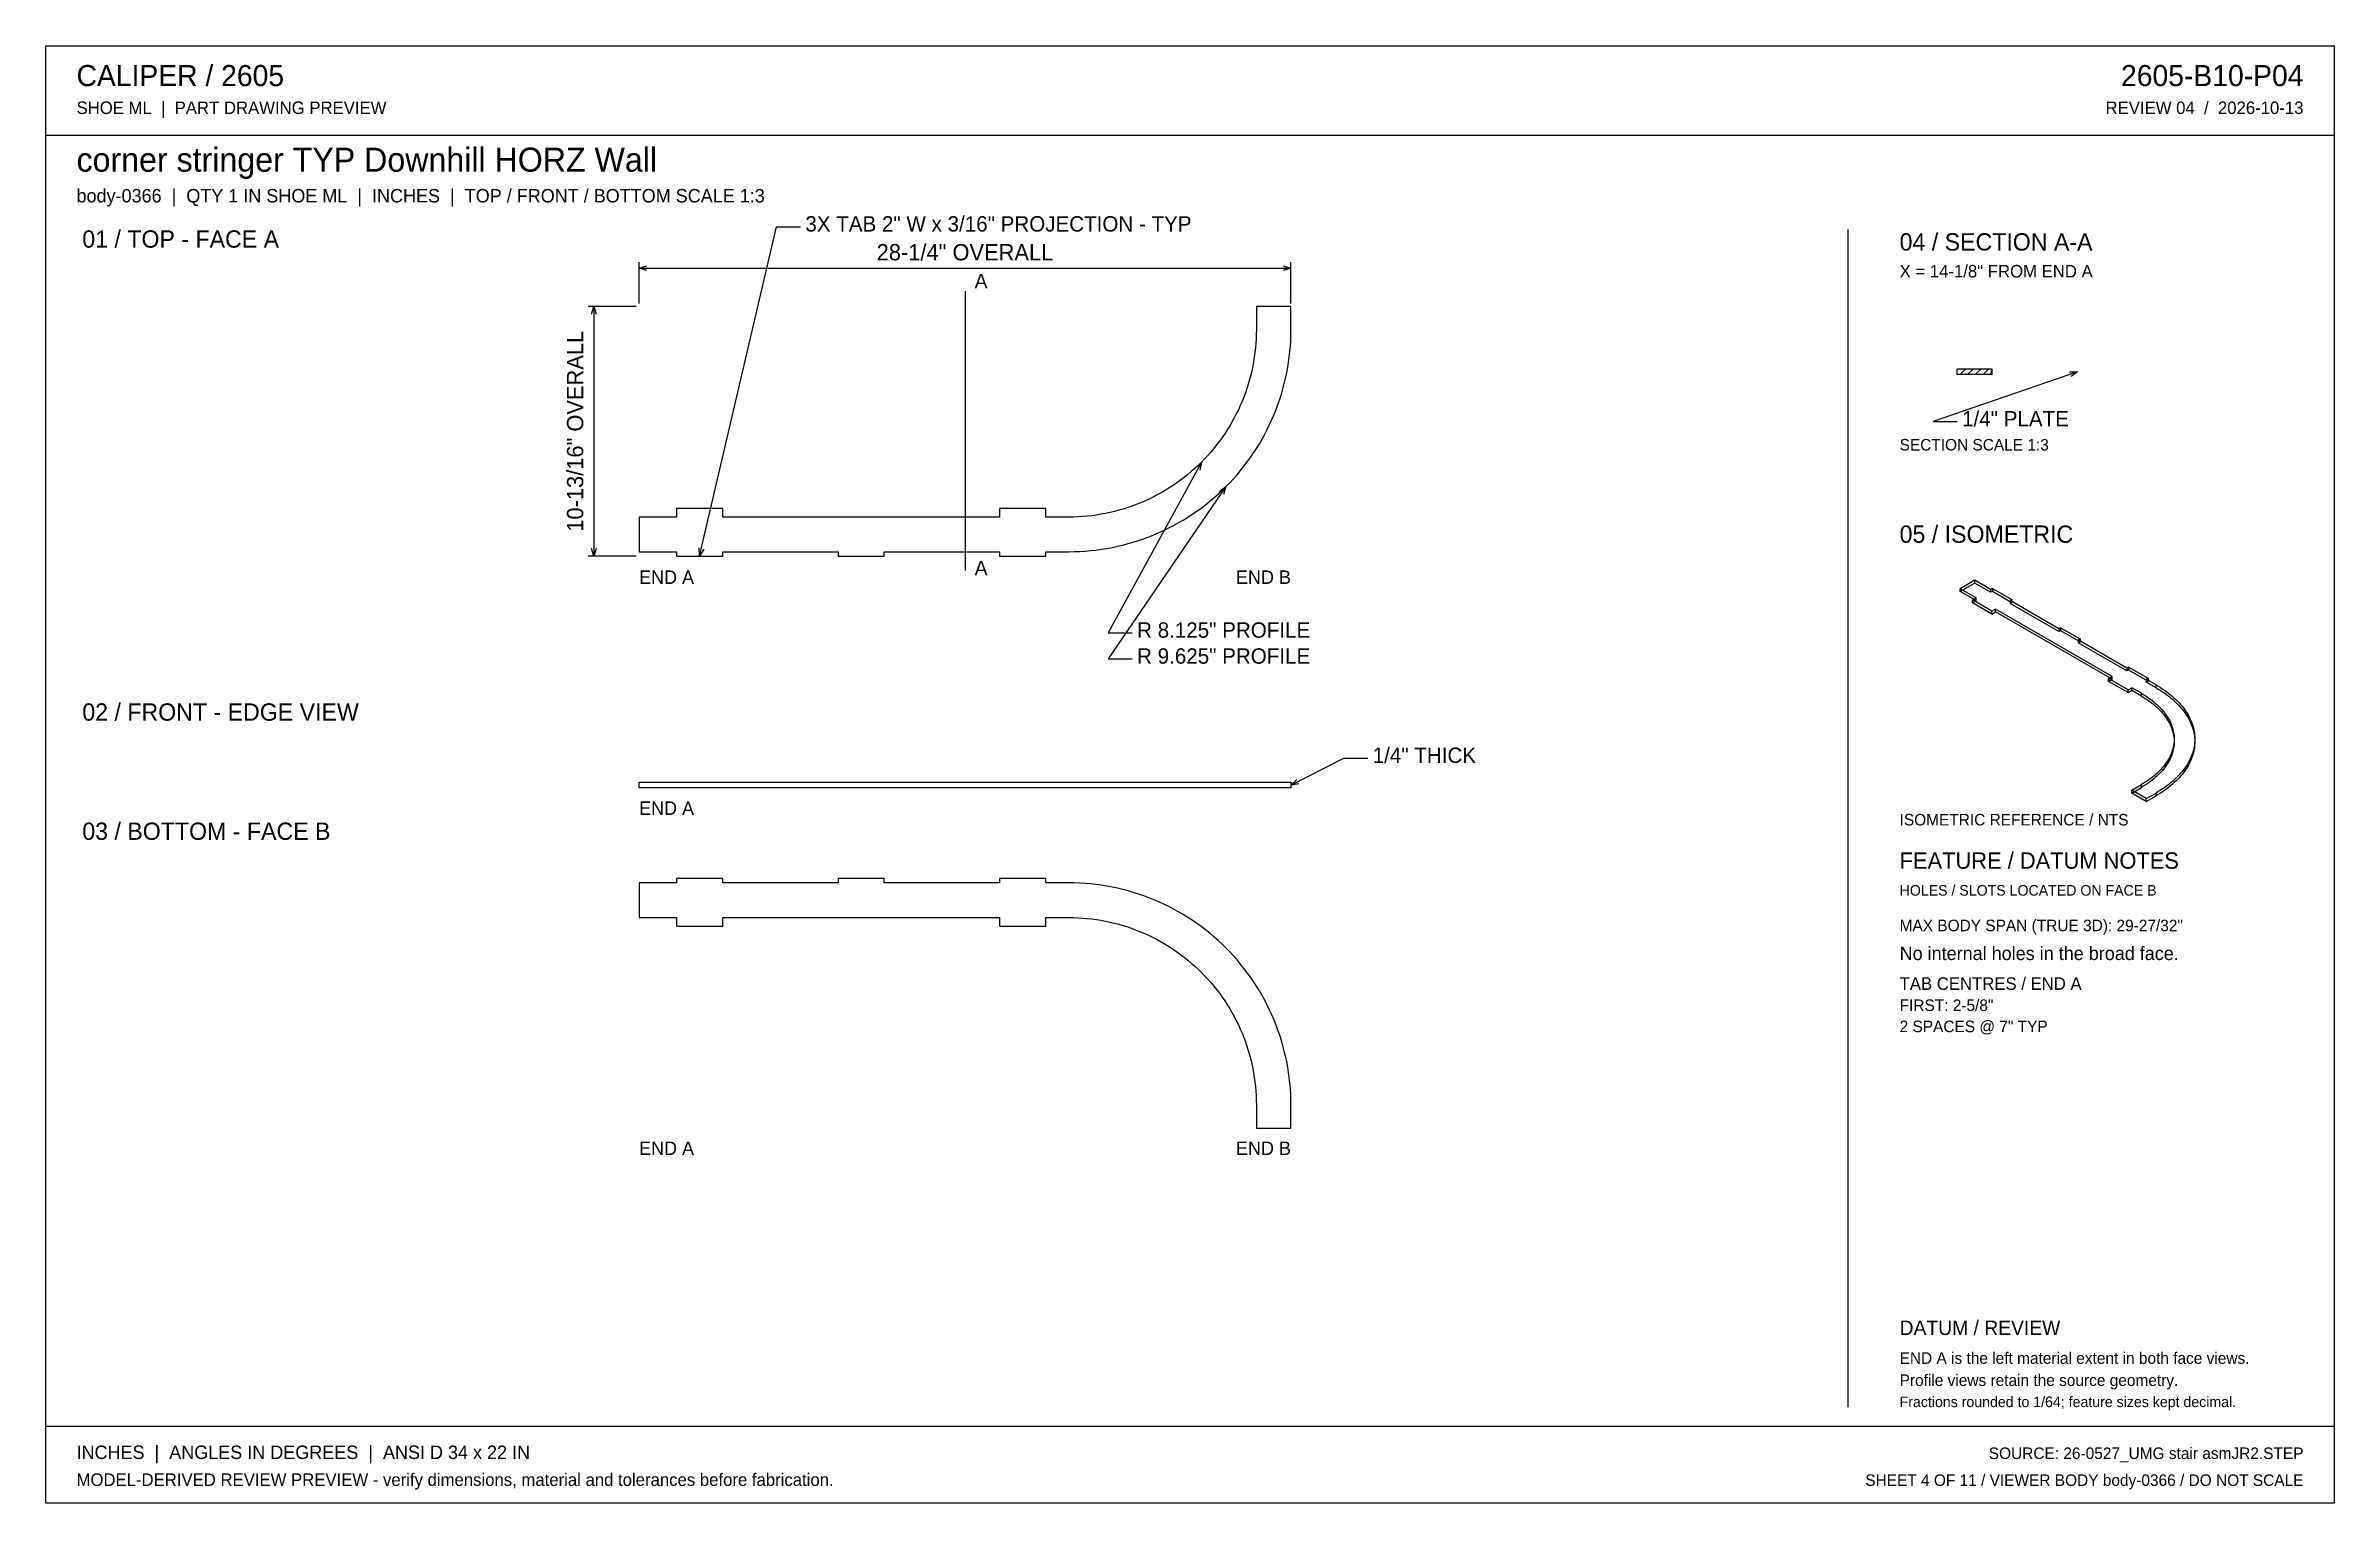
# Model space of a CAD drawing. Header units: inches. Extents: x 1.4 to 100.6, y 1.4 to 64.6.
import ezdxf
from ezdxf.enums import TextEntityAlignment as Align

# ---------------------------------------------------------------- set-up
doc = ezdxf.new("R2010")
doc.units = ezdxf.units.IN
doc.header["$MEASUREMENT"] = 0

msp = doc.modelspace()

# ---------------------------------------------------------------- linework, layer by layer
at = {"layer": 'ANNOTATION'}
for p, q in [((29.75, 42.469), (33.083, 56.74)), ((33.083, 56.74), (34.125, 56.74)), ((27.125, 53.406), (27.125, 55.198)), ((27.125, 54.948), (27.458, 55.052)), ((27.125, 54.948), (55.375, 54.948)), ((27.458, 54.844), (27.125, 54.948)), ((55.042, 55.052), (55.375, 54.948)), ((55.375, 54.948), (55.042, 54.844)), ((55.375, 53.406), (55.375, 55.198)), ((41.25, 53.948), (41.25, 41.844)), ((27, 53.281), (24.917, 53.281)), ((25.062, 52.948), (25.167, 53.281)), ((25.167, 53.281), (25.167, 42.469)), ((25.167, 53.281), (25.271, 52.948)), ((89.458, 50.458), (83.208, 48.292)), ((89.109, 50.448), (89.458, 50.458)), ((89.458, 50.458), (89.178, 50.251)), ((83.208, 48.292), (84.25, 48.292)), ((51.495, 46.536), (47.458, 39.135)), ((51.244, 46.293), (51.495, 46.536)), ((51.495, 46.536), (51.427, 46.193)), ((52.556, 45.475), (47.458, 38.01)), ((52.282, 45.259), (52.556, 45.475)), ((52.556, 45.475), (52.454, 45.141)), ((25.167, 42.469), (25.062, 42.802)), ((25.271, 42.802), (25.167, 42.469)), ((29.75, 42.469), (29.724, 42.817)), ((29.927, 42.77), (29.75, 42.469)), ((27, 42.469), (24.917, 42.469)), ((47.458, 39.135), (48.5, 39.135)), ((47.458, 38.01), (48.5, 38.01)), ((55.375, 32.542), (57.667, 33.708)), ((55.375, 32.542), (55.625, 32.786)), ((57.667, 33.708), (58.708, 33.708)), ((55.719, 32.6), (55.375, 32.542))]:
    msp.add_line(p, q, dxfattribs=at)
at = {"layer": 'OUTLINE'}
for p, q in [((1.417, 64.583), (100.583, 64.583)), ((1.417, 1.417), (1.417, 64.583)), ((100.583, 64.583), (100.583, 1.417)), ((1.417, 60.708), (100.583, 60.708)), ((79.5, 56.625), (79.5, 5.583)), ((55.375, 53.281), (53.875, 53.281)), ((53.875, 53.281), (53.875, 52.281)), ((55.375, 52.281), (55.375, 53.281)), ((53.853, 51.684), (53.836, 51.485)), ((53.865, 51.883), (53.853, 51.684)), ((53.873, 52.082), (53.865, 51.883)), ((53.875, 52.281), (53.873, 52.082)), ((55.329, 51.338), (55.349, 51.573)), ((55.349, 51.573), (55.363, 51.809)), ((55.363, 51.809), (55.372, 52.045)), ((55.372, 52.045), (55.375, 52.281)), ((53.719, 50.696), (53.678, 50.501)), ((53.755, 50.892), (53.719, 50.696)), ((53.787, 51.089), (53.755, 50.892)), ((53.814, 51.287), (53.787, 51.089)), ((53.836, 51.485), (53.814, 51.287)), ((55.19, 50.404), (55.233, 50.636)), ((55.233, 50.636), (55.271, 50.869)), ((55.271, 50.869), (55.303, 51.103)), ((55.303, 51.103), (55.329, 51.338)), ((84.24, 50.583), (85.74, 50.583)), ((84.24, 50.333), (84.24, 50.583)), ((84.365, 50.333), (84.615, 50.583)), ((84.698, 50.333), (84.948, 50.583)), ((85.031, 50.333), (85.281, 50.583)), ((85.365, 50.333), (85.615, 50.583)), ((85.698, 50.333), (85.74, 50.583)), ((85.74, 50.583), (85.74, 50.333)), ((53.465, 49.733), (53.4, 49.544)), ((53.525, 49.923), (53.465, 49.733)), ((53.581, 50.114), (53.525, 49.923)), ((53.632, 50.307), (53.581, 50.114)), ((53.678, 50.501), (53.632, 50.307)), ((54.961, 49.487), (55.026, 49.714)), ((55.026, 49.714), (55.087, 49.943)), ((55.087, 49.943), (55.141, 50.172)), ((55.141, 50.172), (55.19, 50.404)), ((85.74, 50.333), (84.24, 50.333)), ((53.007, 48.628), (52.916, 48.451)), ((53.095, 48.807), (53.007, 48.628)), ((53.178, 48.989), (53.095, 48.807)), ((53.257, 49.172), (53.178, 48.989)), ((53.331, 49.357), (53.257, 49.172)), ((53.4, 49.544), (53.331, 49.357)), ((54.549, 48.381), (54.642, 48.598)), ((54.642, 48.598), (54.73, 48.817)), ((54.73, 48.817), (54.812, 49.039)), ((54.812, 49.039), (54.889, 49.262)), ((54.889, 49.262), (54.961, 49.487)), ((52.393, 47.603), (52.276, 47.441)), ((52.506, 47.767), (52.393, 47.603)), ((52.614, 47.934), (52.506, 47.767)), ((52.719, 48.104), (52.614, 47.934)), ((52.819, 48.276), (52.719, 48.104)), ((52.916, 48.451), (52.819, 48.276)), ((54.125, 47.537), (54.238, 47.744)), ((54.238, 47.744), (54.347, 47.954)), ((54.347, 47.954), (54.451, 48.166)), ((54.451, 48.166), (54.549, 48.381)), ((51.635, 46.679), (51.495, 46.536)), ((51.77, 46.825), (51.635, 46.679)), ((51.902, 46.974), (51.77, 46.825)), ((52.031, 47.127), (51.902, 46.974)), ((52.155, 47.282), (52.031, 47.127)), ((52.276, 47.441), (52.155, 47.282)), ((53.481, 46.548), (53.619, 46.739)), ((53.619, 46.739), (53.753, 46.934)), ((53.753, 46.934), (53.882, 47.132)), ((53.882, 47.132), (54.006, 47.333)), ((54.006, 47.333), (54.125, 47.537)), ((50.428, 45.638), (50.264, 45.526)), ((50.59, 45.755), (50.428, 45.638)), ((50.749, 45.876), (50.59, 45.755)), ((50.904, 46.001), (50.749, 45.876)), ((51.057, 46.129), (50.904, 46.001)), ((51.206, 46.261), (51.057, 46.129)), ((51.353, 46.397), (51.206, 46.261)), ((51.495, 46.536), (51.353, 46.397)), ((52.556, 45.475), (52.721, 45.644)), ((52.721, 45.644), (52.882, 45.817)), ((52.882, 45.817), (53.038, 45.994)), ((53.038, 45.994), (53.19, 46.175)), ((53.19, 46.175), (53.338, 46.36)), ((53.338, 46.36), (53.481, 46.548)), ((48.487, 44.631), (48.299, 44.566)), ((48.674, 44.701), (48.487, 44.631)), ((48.859, 44.775), (48.674, 44.701)), ((49.043, 44.853), (48.859, 44.775)), ((49.224, 44.936), (49.043, 44.853)), ((49.403, 45.024), (49.224, 44.936)), ((49.58, 45.116), (49.403, 45.024)), ((49.755, 45.212), (49.58, 45.116)), ((49.927, 45.312), (49.755, 45.212)), ((50.097, 45.417), (49.927, 45.312)), ((50.264, 45.526), (50.097, 45.417)), ((51.484, 44.55), (51.672, 44.693)), ((51.672, 44.693), (51.856, 44.841)), ((51.856, 44.841), (52.037, 44.993)), ((52.037, 44.993), (52.214, 45.15)), ((52.214, 45.15), (52.387, 45.31)), ((52.387, 45.31), (52.556, 45.475)), ((28.75, 44.156), (27.125, 44.156)), ((27.125, 44.156), (27.125, 42.656)), ((30.75, 44.531), (28.75, 44.531)), ((28.75, 44.531), (28.75, 44.156)), ((30.75, 44.156), (30.75, 44.531)), ((42.75, 44.156), (30.75, 44.156)), ((44.75, 44.531), (42.75, 44.531)), ((42.75, 44.531), (42.75, 44.156)), ((44.75, 44.156), (44.75, 44.531)), ((45.75, 44.156), (44.75, 44.156)), ((45.949, 44.159), (45.75, 44.156)), ((46.149, 44.166), (45.949, 44.159)), ((46.348, 44.178), (46.149, 44.166)), ((46.546, 44.195), (46.348, 44.178)), ((46.745, 44.217), (46.546, 44.195)), ((46.942, 44.244), (46.745, 44.217)), ((47.139, 44.276), (46.942, 44.244)), ((47.335, 44.312), (47.139, 44.276)), ((47.53, 44.354), (47.335, 44.312)), ((47.724, 44.4), (47.53, 44.354)), ((47.917, 44.451), (47.724, 44.4)), ((48.109, 44.506), (47.917, 44.451)), ((48.299, 44.566), (48.109, 44.506)), ((49.865, 43.58), (50.078, 43.684)), ((50.078, 43.684), (50.287, 43.793)), ((50.287, 43.793), (50.494, 43.907)), ((50.494, 43.907), (50.698, 44.026)), ((50.698, 44.026), (50.899, 44.15)), ((50.899, 44.15), (51.097, 44.278)), ((51.097, 44.278), (51.292, 44.412)), ((51.292, 44.412), (51.484, 44.55)), ((27.125, 42.656), (28.75, 42.656)), ((28.75, 42.656), (28.75, 42.469)), ((30.75, 42.469), (30.75, 42.656)), ((30.75, 42.656), (35.75, 42.656)), ((35.75, 42.656), (35.75, 42.469)), ((37.75, 42.469), (37.75, 42.656)), ((37.75, 42.656), (42.75, 42.656)), ((42.75, 42.656), (42.75, 42.469)), ((44.75, 42.469), (44.75, 42.656)), ((44.75, 42.656), (45.75, 42.656)), ((45.75, 42.656), (45.986, 42.659)), ((45.986, 42.659), (46.222, 42.668)), ((46.222, 42.668), (46.458, 42.682)), ((46.458, 42.682), (46.693, 42.703)), ((46.693, 42.703), (46.928, 42.729)), ((46.928, 42.729), (47.162, 42.76)), ((47.162, 42.76), (47.396, 42.798)), ((47.396, 42.798), (47.628, 42.841)), ((47.628, 42.841), (47.859, 42.89)), ((47.859, 42.89), (48.089, 42.945)), ((48.089, 42.945), (48.317, 43.005)), ((48.317, 43.005), (48.544, 43.071)), ((48.544, 43.071), (48.769, 43.142)), ((48.769, 43.142), (48.993, 43.219)), ((48.993, 43.219), (49.214, 43.301)), ((49.214, 43.301), (49.433, 43.389)), ((49.433, 43.389), (49.65, 43.482)), ((49.65, 43.482), (49.865, 43.58)), ((28.75, 42.469), (30.75, 42.469)), ((35.75, 42.469), (37.75, 42.469)), ((42.75, 42.469), (44.75, 42.469)), ((85.009, 41.417), (84.376, 41.052)), ((85.009, 41.295), (84.376, 40.93)), ((84.376, 40.93), (84.376, 41.052)), ((85.061, 40.656), (84.376, 41.052)), ((85.061, 40.534), (84.376, 40.93)), ((85.009, 41.295), (85.009, 41.417)), ((85.694, 41.021), (85.009, 41.417)), ((85.694, 40.899), (85.009, 41.295)), ((85.773, 41.067), (85.694, 41.021)), ((85.694, 41.021), (85.694, 40.899)), ((85.773, 40.945), (85.694, 40.899)), ((85.773, 41.067), (85.773, 40.945)), ((85.773, 41.067), (86.616, 40.58)), ((85.773, 40.945), (86.616, 40.458)), ((84.903, 40.565), (85.061, 40.656)), ((84.903, 40.443), (84.903, 40.565)), ((85.746, 40.078), (84.903, 40.565)), ((84.903, 40.443), (85.061, 40.534)), ((85.746, 39.956), (84.903, 40.443)), ((85.061, 40.534), (85.061, 40.656)), ((85.746, 40.078), (85.904, 40.169)), ((85.746, 39.956), (85.746, 40.078)), ((85.746, 39.956), (85.904, 40.048)), ((85.904, 40.048), (85.904, 40.169)), ((90.963, 37.249), (85.904, 40.169)), ((90.963, 37.127), (85.904, 40.048)), ((86.616, 40.58), (86.537, 40.534)), ((86.537, 40.534), (86.537, 40.413)), ((88.644, 39.317), (86.537, 40.534)), ((86.616, 40.458), (86.537, 40.413)), ((88.644, 39.196), (86.537, 40.413)), ((86.616, 40.58), (86.616, 40.458)), ((88.723, 39.363), (88.644, 39.317)), ((88.644, 39.317), (88.644, 39.196)), ((88.723, 39.241), (88.644, 39.196)), ((88.723, 39.363), (89.567, 38.876)), ((88.723, 39.363), (88.723, 39.241)), ((88.723, 39.241), (89.567, 38.755)), ((89.567, 38.876), (89.487, 38.831)), ((91.595, 37.614), (89.487, 38.831)), ((89.487, 38.831), (89.487, 38.709)), ((89.567, 38.755), (89.487, 38.709)), ((91.595, 37.492), (89.487, 38.709)), ((89.567, 38.876), (89.567, 38.755)), ((90.805, 37.157), (90.963, 37.249)), ((90.805, 37.036), (90.805, 37.157)), ((91.648, 36.671), (90.805, 37.157)), ((90.805, 37.036), (90.963, 37.127)), ((91.648, 36.549), (90.805, 37.036)), ((90.963, 37.127), (90.963, 37.249)), ((91.674, 37.659), (91.595, 37.614)), ((91.595, 37.614), (91.595, 37.492)), ((91.674, 37.538), (91.595, 37.492)), ((91.648, 36.671), (91.806, 36.762)), ((91.674, 37.659), (91.674, 37.538)), ((91.674, 37.659), (92.517, 37.173)), ((91.674, 37.538), (92.517, 37.051)), ((91.806, 36.64), (91.806, 36.762)), ((92.228, 36.519), (91.806, 36.762)), ((92.517, 37.173), (92.438, 37.127)), ((92.438, 37.127), (92.438, 37.005)), ((92.86, 36.884), (92.438, 37.127)), ((92.517, 37.051), (92.438, 37.005)), ((92.86, 36.762), (92.438, 37.005)), ((92.517, 37.173), (92.517, 37.051)), ((92.86, 36.884), (92.958, 36.825)), ((92.86, 36.762), (92.86, 36.884)), ((92.86, 36.762), (92.958, 36.704)), ((92.958, 36.825), (93.054, 36.766)), ((92.958, 36.704), (93.054, 36.644)), ((93.054, 36.766), (93.147, 36.705)), ((93.147, 36.705), (93.238, 36.643)), ((91.648, 36.549), (91.648, 36.671)), ((91.648, 36.549), (91.806, 36.64)), ((92.228, 36.397), (91.806, 36.64)), ((92.228, 36.519), (92.311, 36.469)), ((92.228, 36.397), (92.228, 36.519)), ((92.228, 36.397), (92.311, 36.348)), ((92.311, 36.469), (92.391, 36.419)), ((92.311, 36.348), (92.391, 36.297)), ((92.391, 36.419), (92.47, 36.368)), ((92.391, 36.297), (92.47, 36.246)), ((92.47, 36.368), (92.547, 36.315)), ((92.47, 36.246), (92.547, 36.193)), ((92.547, 36.315), (92.621, 36.262)), ((92.547, 36.193), (92.621, 36.14)), ((92.621, 36.262), (92.693, 36.207)), ((92.621, 36.14), (92.693, 36.085)), ((92.693, 36.207), (92.763, 36.151)), ((92.693, 36.085), (92.763, 36.03)), ((92.763, 36.151), (92.83, 36.095)), ((92.763, 36.03), (92.83, 35.973)), ((92.83, 36.095), (92.895, 36.037)), ((92.83, 35.973), (92.895, 35.916)), ((92.895, 36.037), (92.957, 35.979)), ((92.895, 35.916), (92.957, 35.857)), ((92.957, 35.979), (93.017, 35.919)), ((92.957, 35.857), (93.017, 35.798)), ((93.017, 35.919), (93.074, 35.859)), ((93.017, 35.798), (93.074, 35.738)), ((93.054, 36.644), (93.147, 36.583)), ((93.074, 35.859), (93.129, 35.798)), ((93.074, 35.738), (93.129, 35.677)), ((93.129, 35.798), (93.181, 35.737)), ((93.147, 36.583), (93.238, 36.521)), ((93.181, 35.737), (93.231, 35.674)), ((93.238, 36.643), (93.326, 36.579)), ((93.238, 36.521), (93.326, 36.458)), ((93.326, 36.579), (93.411, 36.515)), ((93.326, 36.458), (93.411, 36.393)), ((93.411, 36.515), (93.494, 36.449)), ((93.411, 36.393), (93.494, 36.327)), ((93.494, 36.449), (93.573, 36.382)), ((93.494, 36.327), (93.573, 36.26)), ((93.573, 36.382), (93.65, 36.313)), ((93.573, 36.26), (93.65, 36.192)), ((93.65, 36.313), (93.724, 36.244)), ((93.65, 36.192), (93.724, 36.122)), ((93.724, 36.244), (93.795, 36.174)), ((93.724, 36.122), (93.795, 36.052)), ((93.795, 36.174), (93.863, 36.103)), ((93.795, 36.052), (93.863, 35.981)), ((93.863, 36.103), (93.928, 36.031)), ((93.863, 35.981), (93.928, 35.909)), ((93.928, 36.031), (93.99, 35.957)), ((93.928, 35.909), (93.99, 35.836)), ((93.99, 35.957), (94.048, 35.884)), ((93.99, 35.836), (94.048, 35.762)), ((94.048, 35.884), (94.104, 35.809)), ((94.048, 35.762), (94.104, 35.687)), ((94.104, 35.809), (94.156, 35.733)), ((94.156, 35.733), (94.205, 35.657)), ((93.129, 35.677), (93.181, 35.615)), ((93.181, 35.615), (93.231, 35.553)), ((93.231, 35.674), (93.277, 35.611)), ((93.231, 35.553), (93.277, 35.49)), ((93.277, 35.611), (93.322, 35.547)), ((93.277, 35.49), (93.322, 35.426)), ((93.322, 35.547), (93.363, 35.483)), ((93.322, 35.426), (93.363, 35.361)), ((93.363, 35.483), (93.402, 35.418)), ((93.363, 35.361), (93.402, 35.297)), ((93.402, 35.418), (93.438, 35.353)), ((93.402, 35.297), (93.438, 35.231)), ((93.438, 35.353), (93.471, 35.287)), ((93.438, 35.231), (93.471, 35.165)), ((93.471, 35.287), (93.501, 35.221)), ((93.471, 35.165), (93.501, 35.099)), ((93.501, 35.221), (93.529, 35.154)), ((93.501, 35.099), (93.529, 35.032)), ((93.529, 35.154), (93.553, 35.087)), ((93.529, 35.032), (93.553, 34.965)), ((93.553, 35.087), (93.575, 35.019)), ((93.553, 34.965), (93.575, 34.897)), ((93.575, 35.019), (93.594, 34.951)), ((93.575, 34.897), (93.594, 34.83)), ((93.594, 34.951), (93.61, 34.883)), ((93.594, 34.83), (93.61, 34.762)), ((93.61, 34.883), (93.623, 34.815)), ((93.61, 34.762), (93.623, 34.693)), ((93.623, 34.815), (93.633, 34.747)), ((93.633, 34.747), (93.64, 34.678)), ((94.104, 35.687), (94.156, 35.612)), ((94.156, 35.612), (94.205, 35.535)), ((94.205, 35.657), (94.251, 35.58)), ((94.205, 35.535), (94.251, 35.459)), ((94.251, 35.58), (94.293, 35.503)), ((94.251, 35.459), (94.293, 35.381)), ((94.293, 35.503), (94.333, 35.425)), ((94.293, 35.381), (94.333, 35.303)), ((94.333, 35.425), (94.368, 35.346)), ((94.333, 35.303), (94.368, 35.224)), ((94.368, 35.346), (94.401, 35.267)), ((94.368, 35.224), (94.401, 35.145)), ((94.401, 35.267), (94.43, 35.187)), ((94.401, 35.145), (94.43, 35.066)), ((94.43, 35.187), (94.456, 35.107)), ((94.43, 35.066), (94.456, 34.986)), ((94.456, 35.107), (94.478, 35.027)), ((94.456, 34.986), (94.478, 34.905)), ((94.478, 35.027), (94.497, 34.947)), ((94.478, 34.905), (94.497, 34.825)), ((94.497, 34.947), (94.513, 34.866)), ((94.497, 34.825), (94.513, 34.744)), ((94.513, 34.866), (94.525, 34.785)), ((94.513, 34.744), (94.525, 34.663)), ((94.525, 34.785), (94.534, 34.704)), ((93.438, 33.729), (93.402, 33.664)), ((93.471, 33.795), (93.438, 33.729)), ((93.501, 33.861), (93.471, 33.795)), ((93.501, 33.74), (93.471, 33.673)), ((93.529, 33.928), (93.501, 33.861)), ((93.529, 33.807), (93.501, 33.74)), ((93.553, 33.995), (93.529, 33.928)), ((93.553, 33.874), (93.529, 33.807)), ((93.575, 34.063), (93.553, 33.995)), ((93.575, 33.941), (93.553, 33.874)), ((93.594, 34.131), (93.575, 34.063)), ((93.594, 34.009), (93.575, 33.941)), ((93.61, 34.199), (93.594, 34.131)), ((93.61, 34.077), (93.594, 34.009)), ((93.623, 34.267), (93.61, 34.199)), ((93.623, 34.145), (93.61, 34.077)), ((93.623, 34.693), (93.633, 34.625)), ((93.633, 34.335), (93.623, 34.267)), ((93.633, 34.214), (93.623, 34.145)), ((93.633, 34.625), (93.64, 34.557)), ((93.64, 34.404), (93.633, 34.335)), ((93.64, 34.282), (93.633, 34.214)), ((93.64, 34.678), (93.645, 34.61)), ((93.64, 34.557), (93.645, 34.488)), ((93.645, 34.472), (93.64, 34.404)), ((93.645, 34.351), (93.64, 34.282)), ((93.645, 34.61), (93.646, 34.541)), ((93.646, 34.541), (93.645, 34.472)), ((93.645, 34.488), (93.646, 34.419)), ((93.646, 34.419), (93.645, 34.351)), ((94.368, 33.736), (94.333, 33.657)), ((94.401, 33.815), (94.368, 33.736)), ((94.43, 33.895), (94.401, 33.815)), ((94.43, 33.773), (94.401, 33.693)), ((94.456, 33.975), (94.43, 33.895)), ((94.456, 33.853), (94.43, 33.773)), ((94.478, 34.055), (94.456, 33.975)), ((94.478, 33.933), (94.456, 33.853)), ((94.497, 34.135), (94.478, 34.055)), ((94.497, 34.014), (94.478, 33.933)), ((94.513, 34.216), (94.497, 34.135)), ((94.513, 34.095), (94.497, 34.014)), ((94.525, 34.297), (94.513, 34.216)), ((94.525, 34.176), (94.513, 34.095)), ((94.525, 34.663), (94.534, 34.582)), ((94.534, 34.378), (94.525, 34.297)), ((94.534, 34.257), (94.525, 34.176)), ((94.534, 34.704), (94.539, 34.622)), ((94.534, 34.582), (94.539, 34.501)), ((94.539, 34.46), (94.534, 34.378)), ((94.539, 34.338), (94.534, 34.257)), ((94.539, 34.622), (94.54, 34.541)), ((94.54, 34.541), (94.539, 34.46)), ((94.539, 34.501), (94.54, 34.419)), ((94.54, 34.419), (94.539, 34.338)), ((92.547, 32.767), (92.47, 32.714)), ((92.621, 32.82), (92.547, 32.767)), ((92.693, 32.875), (92.621, 32.82)), ((92.693, 32.753), (92.621, 32.699)), ((92.763, 32.931), (92.693, 32.875)), ((92.763, 32.809), (92.693, 32.753)), ((92.83, 32.987), (92.763, 32.931)), ((92.83, 32.866), (92.763, 32.809)), ((92.895, 33.045), (92.83, 32.987)), ((92.895, 32.923), (92.83, 32.866)), ((92.957, 33.103), (92.895, 33.045)), ((92.957, 32.982), (92.895, 32.923)), ((93.017, 33.163), (92.957, 33.103)), ((93.017, 33.041), (92.957, 32.982)), ((93.074, 33.223), (93.017, 33.163)), ((93.074, 33.101), (93.017, 33.041)), ((93.129, 33.284), (93.074, 33.223)), ((93.129, 33.162), (93.074, 33.101)), ((93.181, 33.345), (93.129, 33.284)), ((93.181, 33.224), (93.129, 33.162)), ((93.231, 33.408), (93.181, 33.345)), ((93.231, 33.286), (93.181, 33.224)), ((93.277, 33.471), (93.231, 33.408)), ((93.277, 33.349), (93.231, 33.286)), ((93.322, 33.535), (93.277, 33.471)), ((93.322, 33.413), (93.277, 33.349)), ((93.363, 33.599), (93.322, 33.535)), ((93.363, 33.477), (93.322, 33.413)), ((93.402, 33.664), (93.363, 33.599)), ((93.402, 33.542), (93.363, 33.477)), ((93.438, 33.607), (93.402, 33.542)), ((93.471, 33.673), (93.438, 33.607)), ((93.65, 32.769), (93.573, 32.7)), ((93.724, 32.838), (93.65, 32.769)), ((93.795, 32.908), (93.724, 32.838)), ((93.795, 32.786), (93.724, 32.716)), ((93.863, 32.979), (93.795, 32.908)), ((93.863, 32.858), (93.795, 32.786)), ((93.928, 33.051), (93.863, 32.979)), ((93.928, 32.93), (93.863, 32.858)), ((93.99, 33.125), (93.928, 33.051)), ((93.99, 33.003), (93.928, 32.93)), ((94.048, 33.198), (93.99, 33.125)), ((94.048, 33.077), (93.99, 33.003)), ((94.104, 33.273), (94.048, 33.198)), ((94.104, 33.152), (94.048, 33.077)), ((94.156, 33.349), (94.104, 33.273)), ((94.156, 33.227), (94.104, 33.152)), ((94.205, 33.425), (94.156, 33.349)), ((94.205, 33.303), (94.156, 33.227)), ((94.251, 33.502), (94.205, 33.425)), ((94.251, 33.38), (94.205, 33.303)), ((94.293, 33.579), (94.251, 33.502)), ((94.293, 33.458), (94.251, 33.38)), ((94.333, 33.657), (94.293, 33.579)), ((94.333, 33.536), (94.293, 33.458)), ((94.368, 33.614), (94.333, 33.536)), ((94.401, 33.693), (94.368, 33.614)), ((27.125, 32.667), (55.375, 32.667)), ((27.125, 32.417), (27.125, 32.667)), ((55.375, 32.417), (27.125, 32.417)), ((55.375, 32.667), (55.375, 32.417)), ((91.806, 32.32), (92.228, 32.563)), ((91.806, 32.198), (92.228, 32.442)), ((92.438, 31.955), (91.806, 32.32)), ((91.806, 32.198), (91.806, 32.32)), ((92.438, 31.833), (91.806, 32.198)), ((92.311, 32.613), (92.228, 32.563)), ((92.228, 32.442), (92.228, 32.563)), ((92.311, 32.491), (92.228, 32.442)), ((92.391, 32.663), (92.311, 32.613)), ((92.391, 32.541), (92.311, 32.491)), ((92.47, 32.714), (92.391, 32.663)), ((92.47, 32.593), (92.391, 32.541)), ((92.438, 31.955), (92.86, 32.198)), ((92.438, 31.833), (92.86, 32.077)), ((92.438, 31.833), (92.438, 31.955)), ((92.547, 32.645), (92.47, 32.593)), ((92.621, 32.699), (92.547, 32.645)), ((92.958, 32.257), (92.86, 32.198)), ((92.86, 32.077), (92.86, 32.198)), ((92.958, 32.135), (92.86, 32.077)), ((93.054, 32.316), (92.958, 32.257)), ((93.054, 32.194), (92.958, 32.135)), ((93.147, 32.377), (93.054, 32.316)), ((93.147, 32.255), (93.054, 32.194)), ((93.238, 32.439), (93.147, 32.377)), ((93.238, 32.318), (93.147, 32.255)), ((93.326, 32.503), (93.238, 32.439)), ((93.326, 32.381), (93.238, 32.318)), ((93.411, 32.567), (93.326, 32.503)), ((93.411, 32.446), (93.326, 32.381)), ((93.494, 32.633), (93.411, 32.567)), ((93.494, 32.512), (93.411, 32.446)), ((93.573, 32.7), (93.494, 32.633)), ((93.573, 32.579), (93.494, 32.512)), ((93.65, 32.647), (93.573, 32.579)), ((93.724, 32.716), (93.65, 32.647)), ((28.75, 28.302), (27.125, 28.302)), ((27.125, 28.302), (27.125, 26.802)), ((30.75, 28.49), (28.75, 28.49)), ((28.75, 28.49), (28.75, 28.302)), ((30.75, 28.302), (30.75, 28.49)), ((35.75, 28.302), (30.75, 28.302)), ((37.75, 28.49), (35.75, 28.49)), ((35.75, 28.49), (35.75, 28.302)), ((37.75, 28.302), (37.75, 28.49)), ((42.75, 28.302), (37.75, 28.302)), ((44.75, 28.49), (42.75, 28.49)), ((42.75, 28.49), (42.75, 28.302)), ((44.75, 28.302), (44.75, 28.49)), ((45.75, 28.302), (44.75, 28.302)), ((45.986, 28.299), (45.75, 28.302)), ((46.222, 28.29), (45.986, 28.299)), ((46.458, 28.276), (46.222, 28.29)), ((46.693, 28.256), (46.458, 28.276)), ((46.928, 28.23), (46.693, 28.256)), ((47.162, 28.198), (46.928, 28.23)), ((47.396, 28.16), (47.162, 28.198)), ((47.628, 28.117), (47.396, 28.16)), ((47.859, 28.068), (47.628, 28.117)), ((48.089, 28.014), (47.859, 28.068)), ((48.317, 27.953), (48.089, 28.014)), ((48.544, 27.888), (48.317, 27.953)), ((48.769, 27.816), (48.544, 27.888)), ((48.993, 27.739), (48.769, 27.816)), ((27.125, 26.802), (28.75, 26.802)), ((28.75, 26.802), (28.75, 26.427)), ((30.75, 26.427), (30.75, 26.802)), ((30.75, 26.802), (42.75, 26.802)), ((42.75, 26.802), (42.75, 26.427)), ((44.75, 26.427), (44.75, 26.802)), ((44.75, 26.802), (45.75, 26.802)), ((45.75, 26.802), (45.949, 26.8)), ((45.949, 26.8), (46.149, 26.792)), ((46.149, 26.792), (46.348, 26.78)), ((46.348, 26.78), (46.546, 26.763)), ((49.214, 27.657), (48.993, 27.739)), ((49.433, 27.569), (49.214, 27.657)), ((49.65, 27.476), (49.433, 27.569)), ((49.865, 27.378), (49.65, 27.476)), ((50.078, 27.274), (49.865, 27.378)), ((50.287, 27.166), (50.078, 27.274)), ((50.494, 27.052), (50.287, 27.166)), ((50.698, 26.933), (50.494, 27.052)), ((50.899, 26.809), (50.698, 26.933)), ((51.097, 26.68), (50.899, 26.809)), ((28.75, 26.427), (30.75, 26.427)), ((42.75, 26.427), (44.75, 26.427)), ((46.546, 26.763), (46.745, 26.741)), ((46.745, 26.741), (46.942, 26.714)), ((46.942, 26.714), (47.139, 26.682)), ((47.139, 26.682), (47.335, 26.646)), ((47.335, 26.646), (47.53, 26.605)), ((47.53, 26.605), (47.724, 26.559)), ((47.724, 26.559), (47.917, 26.508)), ((47.917, 26.508), (48.109, 26.452)), ((48.109, 26.452), (48.299, 26.392)), ((48.299, 26.392), (48.487, 26.327)), ((48.487, 26.327), (48.674, 26.258)), ((48.674, 26.258), (48.859, 26.184)), ((48.859, 26.184), (49.043, 26.105)), ((49.043, 26.105), (49.224, 26.022)), ((49.224, 26.022), (49.403, 25.935)), ((49.403, 25.935), (49.58, 25.843)), ((49.58, 25.843), (49.755, 25.747)), ((51.292, 26.546), (51.097, 26.68)), ((51.484, 26.408), (51.292, 26.546)), ((51.672, 26.265), (51.484, 26.408)), ((51.856, 26.117), (51.672, 26.265)), ((52.037, 25.965), (51.856, 26.117)), ((52.214, 25.809), (52.037, 25.965)), ((52.387, 25.648), (52.214, 25.809)), ((49.755, 25.747), (49.927, 25.646)), ((49.927, 25.646), (50.097, 25.542)), ((50.097, 25.542), (50.264, 25.433)), ((50.264, 25.433), (50.428, 25.32)), ((50.428, 25.32), (50.59, 25.203)), ((50.59, 25.203), (50.749, 25.082)), ((50.749, 25.082), (50.904, 24.958)), ((50.904, 24.958), (51.057, 24.829)), ((51.057, 24.829), (51.206, 24.697)), ((52.556, 25.483), (52.387, 25.648)), ((52.721, 25.314), (52.556, 25.483)), ((52.882, 25.141), (52.721, 25.314)), ((53.038, 24.964), (52.882, 25.141)), ((53.19, 24.783), (53.038, 24.964)), ((51.206, 24.697), (51.353, 24.562)), ((51.353, 24.562), (51.495, 24.422)), ((51.495, 24.422), (51.635, 24.28)), ((51.635, 24.28), (51.77, 24.133)), ((51.77, 24.133), (51.902, 23.984)), ((51.902, 23.984), (52.031, 23.832)), ((52.031, 23.832), (52.155, 23.676)), ((53.338, 24.599), (53.19, 24.783)), ((53.481, 24.411), (53.338, 24.599)), ((53.619, 24.219), (53.481, 24.411)), ((53.753, 24.024), (53.619, 24.219)), ((53.882, 23.826), (53.753, 24.024)), ((54.006, 23.625), (53.882, 23.826)), ((52.155, 23.676), (52.276, 23.517)), ((52.276, 23.517), (52.393, 23.356)), ((52.393, 23.356), (52.506, 23.191)), ((52.506, 23.191), (52.614, 23.024)), ((52.614, 23.024), (52.719, 22.854)), ((52.719, 22.854), (52.819, 22.682)), ((54.125, 23.421), (54.006, 23.625)), ((54.238, 23.214), (54.125, 23.421)), ((54.347, 23.005), (54.238, 23.214)), ((54.451, 22.792), (54.347, 23.005)), ((52.819, 22.682), (52.916, 22.507)), ((52.916, 22.507), (53.007, 22.33)), ((53.007, 22.33), (53.095, 22.151)), ((53.095, 22.151), (53.178, 21.97)), ((53.178, 21.97), (53.257, 21.786)), ((54.549, 22.578), (54.451, 22.792)), ((54.642, 22.36), (54.549, 22.578)), ((54.73, 22.141), (54.642, 22.36)), ((54.812, 21.92), (54.73, 22.141)), ((54.889, 21.696), (54.812, 21.92)), ((53.257, 21.786), (53.331, 21.601)), ((53.331, 21.601), (53.4, 21.414)), ((53.4, 21.414), (53.465, 21.226)), ((53.465, 21.226), (53.525, 21.036)), ((53.525, 21.036), (53.581, 20.844)), ((53.581, 20.844), (53.632, 20.651)), ((54.961, 21.471), (54.889, 21.696)), ((55.026, 21.244), (54.961, 21.471)), ((55.087, 21.016), (55.026, 21.244)), ((55.141, 20.786), (55.087, 21.016)), ((53.632, 20.651), (53.678, 20.457)), ((53.678, 20.457), (53.719, 20.262)), ((53.719, 20.262), (53.755, 20.066)), ((53.755, 20.066), (53.787, 19.869)), ((53.787, 19.869), (53.814, 19.672)), ((55.19, 20.555), (55.141, 20.786)), ((55.233, 20.323), (55.19, 20.555)), ((55.271, 20.089), (55.233, 20.323)), ((55.303, 19.855), (55.271, 20.089)), ((55.329, 19.62), (55.303, 19.855)), ((53.814, 19.672), (53.836, 19.473)), ((53.836, 19.473), (53.853, 19.275)), ((53.853, 19.275), (53.865, 19.076)), ((53.865, 19.076), (53.873, 18.876)), ((53.873, 18.876), (53.875, 18.677)), ((55.349, 19.385), (55.329, 19.62)), ((55.363, 19.149), (55.349, 19.385)), ((55.372, 18.913), (55.363, 19.149)), ((55.375, 18.677), (55.372, 18.913)), ((53.875, 18.677), (53.875, 17.677)), ((55.375, 17.677), (55.375, 18.677)), ((53.875, 17.677), (55.375, 17.677)), ((1.417, 4.75), (100.583, 4.75)), ((100.583, 1.417), (1.417, 1.417))]:
    msp.add_line(p, q, dxfattribs=at)

# ---------------------------------------------------------------- texts
at = {"layer": 'ANNOTATION'}
for s, height, p in [('CALIPER / 2605', 0.91667, (2.75, 62.833)), ('SHOE ML  |  PART DRAWING PREVIEW', 0.54167, (2.75, 61.625)), ('corner stringer TYP Downhill HORZ Wall', 1.04167, (2.75, 59.125)), ('body-0366  |  QTY 1 IN SHOE ML  |  INCHES  |  TOP / FRONT / BOTTOM SCALE 1:3', 0.58333, (2.75, 57.792)), ('01 / TOP - FACE A', 0.75, (3, 55.833)), ('3X TAB 2" W x 3/16" PROJECTION - TYP', 0.66667, (34.333, 56.531)), ('04 / SECTION A-A', 0.75, (81.75, 55.708)), ('A', 0.625, (41.667, 54.073)), ('X = 14-1/8" FROM END A', 0.54167, (81.75, 54.542)), ('1/4" PLATE', 0.6667, (84.458, 48.083)), ('SECTION SCALE 1:3', 0.5, (81.75, 47.042)), ('05 / ISOMETRIC', 0.75, (81.75, 43.042)), ('END A', 0.5833, (27.125, 41.26)), ('A', 0.625, (41.667, 41.635)), ('R 8.125" PROFILE', 0.66667, (48.708, 38.927)), ('R 9.625" PROFILE', 0.66667, (48.708, 37.802)), ('02 / FRONT - EDGE VIEW', 0.75, (3, 35.333)), ('1/4" THICK', 0.6667, (58.917, 33.5)), ('END A', 0.5833, (27.125, 31.25)), ('03 / BOTTOM - FACE B', 0.75, (3, 30.167)), ('ISOMETRIC REFERENCE / NTS', 0.5, (81.75, 30.792)), ('FEATURE / DATUM NOTES', 0.70833, (81.75, 28.917)), ('HOLES / SLOTS LOCATED ON FACE B', 0.45833, (81.75, 27.75)), ('MAX BODY SPAN (TRUE 3D): 29-27/32"', 0.5, (81.75, 26.208)), ('No internal holes in the broad face.', 0.58333, (81.75, 24.958)), ('TAB CENTRES / END A', 0.54167, (81.75, 23.667)), ('FIRST: 2-5/8"', 0.5, (81.75, 22.75)), ('2 SPACES @ 7" TYP', 0.5, (81.75, 21.833)), ('END A', 0.5833, (27.125, 16.51)), ('DATUM / REVIEW', 0.625, (81.75, 8.708)), ('END A is the left material extent in both face views.', 0.5, (81.75, 7.458)), ('Profile views retain the source geometry.', 0.5, (81.75, 6.5)), ('Fractions rounded to 1/64; feature sizes kept decimal.', 0.45833, (81.75, 5.583)), ('INCHES  |  ANGLES IN DEGREES  |  ANSI D 34 x 22 IN', 0.58333, (2.75, 3.333)), ('MODEL-DERIVED REVIEW PREVIEW - verify dimensions, material and tolerances before fabrication.', 0.54167, (2.75, 2.167))]:
    msp.add_text(s, height=height, dxfattribs=at).set_placement(p)
for s, height, p in [('2605-B10-P04', 0.91667, (99.25, 62.833)), ('REVIEW 04  /  2026-10-13', 0.54167, (99.25, 61.625)), ('END B', 0.5833, (55.375, 41.26)), ('END B', 0.5833, (55.375, 16.51)), ('SOURCE: 26-0527_UMG stair asmJR2.STEP', 0.5, (99.25, 3.333)), ('SHEET 4 OF 11 / VIEWER BODY body-0366 / DO NOT SCALE', 0.5, (99.25, 2.167))]:
    msp.add_text(s, height=height, dxfattribs=at).set_placement(p, align=Align.RIGHT)
msp.add_text('28-1/4" OVERALL', height=0.70833, dxfattribs=at).set_placement((41.25, 55.281), align=Align.CENTER)
msp.add_text('10-13/16" OVERALL', height=0.70833, rotation=90, dxfattribs=at).set_placement((24.708, 47.875), align=Align.CENTER)

doc.saveas('drawing.dxf')
